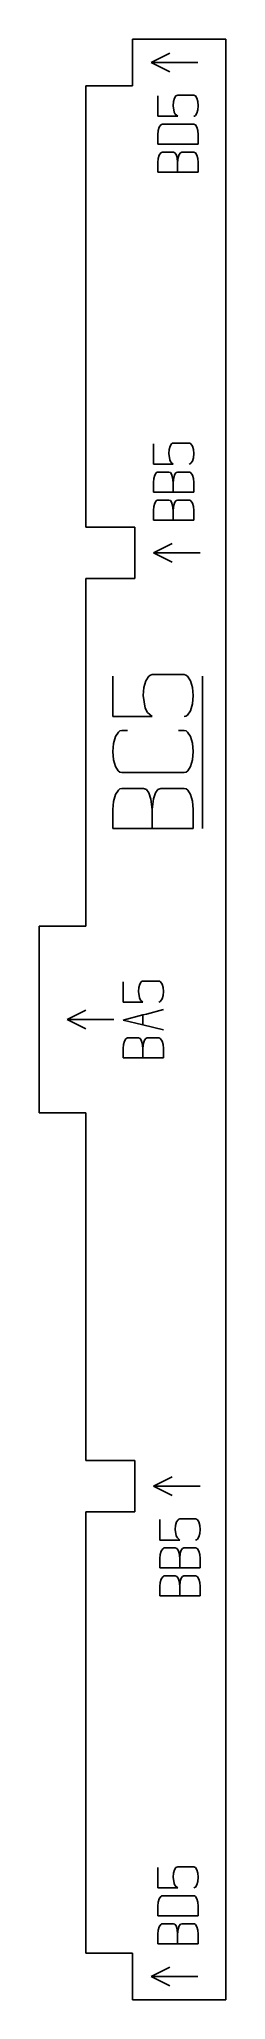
# Model space of a CAD drawing. Header units: millimetres. Extents: x -139 to -119, y -277 to -67.
import ezdxf

# ---------------------------------------------------------------- set-up
doc = ezdxf.new("R2010")
doc.units = ezdxf.units.MM
doc.layers.add('coding', color=2, linetype='Continuous')

msp = doc.modelspace()

# ---------------------------------------------------------------- linework, layer by layer
for p, q in [((-119.47, -67.36), (-129.47, -67.36)), ((-129.47, -67.36), (-129.47, -72.36)), ((-119.47, -67.36), (-119.47, -277.36)), ((-129.47, -72.36), (-134.47, -72.36)), ((-134.47, -72.36), (-134.47, -119.61)), ((-134.47, -119.61), (-129.22, -119.61)), ((-129.22, -119.61), (-129.22, -125.11)), ((-129.22, -125.11), (-134.47, -125.11)), ((-134.47, -125.11), (-134.47, -162.36)), ((-134.47, -162.36), (-139.47, -162.36)), ((-139.47, -182.36), (-139.47, -162.36)), ((-134.47, -182.36), (-139.47, -182.36)), ((-134.47, -219.61), (-134.47, -182.36)), ((-129.22, -219.61), (-134.47, -219.61)), ((-129.22, -225.11), (-129.22, -219.61)), ((-134.47, -225.11), (-129.22, -225.11)), ((-134.47, -272.36), (-134.47, -225.11)), ((-129.47, -272.36), (-134.47, -272.36)), ((-129.47, -277.36), (-129.47, -272.36)), ((-119.47, -277.36), (-129.47, -277.36))]:
    msp.add_line(p, q)
at = {"layer": 'coding'}
for p, q in [((-125.47, -68.86), (-127.47, -69.86)), ((-122.47, -69.86), (-127.47, -69.86)), ((-125.47, -70.86), (-127.47, -69.86)), ((-126.74, -75.61), (-126.74, -73.43)), ((-126.74, -73.43), (-126.74, -75.61)), ((-124.81, -73.44), (-124.96, -73.68)), ((-124.96, -73.68), (-124.81, -73.44)), ((-124.72, -73.38), (-124.81, -73.44)), ((-124.81, -73.44), (-124.72, -73.38)), ((-124.62, -73.36), (-124.72, -73.38)), ((-124.72, -73.38), (-124.62, -73.36)), ((-122.91, -73.36), (-124.62, -73.36)), ((-124.62, -73.36), (-122.91, -73.36)), ((-122.82, -73.38), (-122.91, -73.36)), ((-122.91, -73.36), (-122.82, -73.38)), ((-122.73, -73.44), (-122.82, -73.38)), ((-122.82, -73.38), (-122.73, -73.44)), ((-122.57, -73.68), (-122.73, -73.44)), ((-122.73, -73.44), (-122.57, -73.68)), ((-125.07, -74.04), (-125.1, -74.48)), ((-125.1, -74.48), (-125.07, -74.04)), ((-125.1, -74.48), (-125, -75.16)), ((-125, -75.16), (-125.1, -74.48)), ((-124.96, -73.68), (-125.07, -74.04)), ((-125.07, -74.04), (-124.96, -73.68)), ((-125, -75.16), (-124.88, -75.39)), ((-124.88, -75.39), (-125, -75.16)), ((-124.88, -75.39), (-124.62, -75.61)), ((-124.62, -75.61), (-124.88, -75.39)), ((-122.82, -75.59), (-122.91, -75.61)), ((-122.91, -75.61), (-122.82, -75.59)), ((-122.73, -75.53), (-122.82, -75.59)), ((-122.82, -75.59), (-122.73, -75.53)), ((-122.57, -75.28), (-122.73, -75.53)), ((-122.73, -75.53), (-122.57, -75.28)), ((-122.47, -74.04), (-122.57, -73.68)), ((-122.57, -73.68), (-122.47, -74.04)), ((-122.47, -74.92), (-122.57, -75.28)), ((-122.57, -75.28), (-122.47, -74.92)), ((-122.47, -74.04), (-122.43, -74.48)), ((-122.43, -74.48), (-122.47, -74.92)), ((-124.62, -75.61), (-126.74, -75.61)), ((-126.74, -75.61), (-124.62, -75.61)), ((-126.74, -77.59), (-126.7, -77.15)), ((-126.74, -78.6), (-126.74, -77.59)), ((-126.7, -77.15), (-126.6, -76.79)), ((-126.6, -76.79), (-126.44, -76.54)), ((-126.44, -76.54), (-126.35, -76.48)), ((-126.35, -76.48), (-126.26, -76.46)), ((-126.26, -76.46), (-122.91, -76.46)), ((-122.91, -76.46), (-122.82, -76.48)), ((-122.82, -76.48), (-122.73, -76.54)), ((-122.73, -76.54), (-122.57, -76.79)), ((-122.57, -76.79), (-122.47, -77.14)), ((-122.47, -77.14), (-122.43, -77.59)), ((-122.43, -77.59), (-122.43, -78.6)), ((-122.43, -78.6), (-126.74, -78.6)), ((-126.6, -79.79), (-126.7, -80.15)), ((-126.44, -79.54), (-126.6, -79.79)), ((-126.35, -79.48), (-126.44, -79.54)), ((-126.26, -79.46), (-126.35, -79.48)), ((-125.09, -79.46), (-126.26, -79.46)), ((-124.94, -79.52), (-125.09, -79.46)), ((-124.8, -79.69), (-124.94, -79.52)), ((-124.69, -80.03), (-124.8, -79.69)), ((-124.56, -80.03), (-124.45, -79.69)), ((-124.45, -79.69), (-124.32, -79.52)), ((-124.32, -79.52), (-124.17, -79.46)), ((-124.17, -79.46), (-122.91, -79.46)), ((-122.91, -79.46), (-122.81, -79.48)), ((-122.81, -79.48), (-122.72, -79.54)), ((-122.72, -79.54), (-122.57, -79.79)), ((-122.57, -79.79), (-122.47, -80.15)), ((-126.7, -80.15), (-126.74, -80.58)), ((-126.74, -80.58), (-126.74, -81.6)), ((-124.63, -81.6), (-126.74, -81.6)), ((-124.63, -80.58), (-124.69, -80.03)), ((-124.63, -80.58), (-124.56, -80.03)), ((-124.63, -81.6), (-124.63, -80.58)), ((-122.43, -81.6), (-124.63, -81.6)), ((-122.47, -80.15), (-122.43, -80.58)), ((-122.43, -80.58), (-122.43, -81.6)), ((-127.22, -112.86), (-127.22, -110.69)), ((-127.22, -110.69), (-127.22, -112.86)), ((-125.55, -111.3), (-125.58, -111.74)), ((-125.58, -111.74), (-125.55, -111.3)), ((-125.44, -110.94), (-125.55, -111.3)), ((-125.55, -111.3), (-125.44, -110.94)), ((-125.28, -110.7), (-125.44, -110.94)), ((-125.44, -110.94), (-125.28, -110.7)), ((-125.2, -110.64), (-125.28, -110.7)), ((-125.28, -110.7), (-125.2, -110.64)), ((-125.1, -110.62), (-125.2, -110.64)), ((-125.2, -110.64), (-125.1, -110.62)), ((-123.39, -110.62), (-125.1, -110.62)), ((-125.1, -110.62), (-123.39, -110.62)), ((-123.29, -110.64), (-123.39, -110.62)), ((-123.39, -110.62), (-123.29, -110.64)), ((-123.2, -110.7), (-123.29, -110.64)), ((-123.29, -110.64), (-123.2, -110.7)), ((-123.05, -110.94), (-123.2, -110.7)), ((-123.2, -110.7), (-123.05, -110.94)), ((-122.94, -111.3), (-123.05, -110.94)), ((-123.05, -110.94), (-122.94, -111.3)), ((-122.94, -111.3), (-122.91, -111.74)), ((-125.1, -112.86), (-127.22, -112.86)), ((-127.22, -112.86), (-125.1, -112.86)), ((-125.58, -111.74), (-125.48, -112.42)), ((-125.48, -112.42), (-125.58, -111.74)), ((-125.48, -112.42), (-125.35, -112.65)), ((-125.35, -112.65), (-125.48, -112.42)), ((-125.35, -112.65), (-125.1, -112.86)), ((-125.1, -112.86), (-125.35, -112.65)), ((-123.29, -112.84), (-123.39, -112.86)), ((-123.39, -112.86), (-123.29, -112.84)), ((-123.2, -112.78), (-123.29, -112.84)), ((-123.29, -112.84), (-123.2, -112.78)), ((-123.05, -112.54), (-123.2, -112.78)), ((-123.2, -112.78), (-123.05, -112.54)), ((-122.94, -112.18), (-123.05, -112.54)), ((-123.05, -112.54), (-122.94, -112.18)), ((-122.91, -111.74), (-122.94, -112.18)), ((-127.18, -114.41), (-127.22, -114.84)), ((-127.22, -114.84), (-127.22, -115.86)), ((-127.07, -114.05), (-127.18, -114.41)), ((-126.92, -113.8), (-127.07, -114.05)), ((-126.83, -113.74), (-126.92, -113.8)), ((-126.74, -113.72), (-126.83, -113.74)), ((-125.57, -113.72), (-126.74, -113.72)), ((-125.41, -113.78), (-125.57, -113.72)), ((-125.27, -113.95), (-125.41, -113.78)), ((-125.17, -114.29), (-125.27, -113.95)), ((-125.11, -114.84), (-125.17, -114.29)), ((-125.11, -114.84), (-125.04, -114.29)), ((-125.11, -115.86), (-125.11, -114.84)), ((-125.04, -114.29), (-124.93, -113.95)), ((-124.93, -113.95), (-124.8, -113.78)), ((-124.8, -113.78), (-124.64, -113.72)), ((-124.64, -113.72), (-123.39, -113.72)), ((-123.39, -113.72), (-123.29, -113.74)), ((-123.29, -113.74), (-123.2, -113.8)), ((-123.2, -113.8), (-123.05, -114.05)), ((-123.05, -114.05), (-122.94, -114.41)), ((-122.94, -114.41), (-122.91, -114.84)), ((-122.91, -114.84), (-122.91, -115.86)), ((-125.11, -115.86), (-127.22, -115.86)), ((-127.18, -117.41), (-127.22, -117.84)), ((-127.07, -117.05), (-127.18, -117.41)), ((-126.92, -116.8), (-127.07, -117.05)), ((-126.83, -116.74), (-126.92, -116.8)), ((-126.74, -116.72), (-126.83, -116.74)), ((-125.57, -116.72), (-126.74, -116.72)), ((-125.41, -116.77), (-125.57, -116.72)), ((-125.27, -116.95), (-125.41, -116.77)), ((-125.17, -117.29), (-125.27, -116.95)), ((-125.11, -117.84), (-125.17, -117.29)), ((-122.91, -115.86), (-125.11, -115.86)), ((-125.11, -117.84), (-125.04, -117.28)), ((-125.04, -117.28), (-124.93, -116.95)), ((-124.93, -116.95), (-124.8, -116.77)), ((-124.8, -116.77), (-124.64, -116.72)), ((-124.64, -116.72), (-123.39, -116.72)), ((-123.39, -116.72), (-123.29, -116.74)), ((-123.29, -116.74), (-123.2, -116.8)), ((-123.2, -116.8), (-123.05, -117.05)), ((-123.05, -117.05), (-122.94, -117.41)), ((-122.94, -117.41), (-122.91, -117.84)), ((-127.22, -117.84), (-127.22, -118.86)), ((-125.11, -118.86), (-127.22, -118.86)), ((-125.11, -118.86), (-125.11, -117.84)), ((-122.91, -118.86), (-125.11, -118.86)), ((-122.91, -117.84), (-122.91, -118.86)), ((-125.22, -121.36), (-127.22, -122.36)), ((-122.22, -122.36), (-127.22, -122.36)), ((-125.22, -123.36), (-127.22, -122.36)), ((-131.58, -135.57), (-131.58, -139.92)), ((-128.03, -136.07), (-128.24, -136.79)), ((-127.72, -135.58), (-128.03, -136.07)), ((-127.54, -135.46), (-127.72, -135.58)), ((-127.35, -135.42), (-127.54, -135.46)), ((-123.93, -135.42), (-127.35, -135.42)), ((-123.74, -135.46), (-123.93, -135.42)), ((-123.56, -135.58), (-123.74, -135.46)), ((-123.25, -136.07), (-123.56, -135.58)), ((-123.04, -136.79), (-123.25, -136.07)), ((-121.97, -151.89), (-121.97, -135.57)), ((-128.31, -137.67), (-128.24, -136.79)), ((-128.11, -139.02), (-128.31, -137.67)), ((-123.25, -139.28), (-123.04, -138.55)), ((-123.04, -136.79), (-122.97, -137.67)), ((-122.97, -137.67), (-123.04, -138.55)), ((-127.35, -139.92), (-131.58, -139.92)), ((-128.11, -139.02), (-127.86, -139.48)), ((-127.35, -139.92), (-127.86, -139.48)), ((-123.74, -139.88), (-123.93, -139.92)), ((-123.56, -139.76), (-123.74, -139.88)), ((-123.25, -139.28), (-123.56, -139.76)), ((-131.51, -142.78), (-131.58, -143.65)), ((-131.51, -142.78), (-131.29, -142.05)), ((-130.98, -141.57), (-131.29, -142.05)), ((-130.98, -141.57), (-130.81, -141.45)), ((-130.81, -141.45), (-130.62, -141.4)), ((-130.62, -141.4), (-130.01, -141.4)), ((-123.93, -141.4), (-124.54, -141.4)), ((-123.73, -141.45), (-123.93, -141.4)), ((-123.56, -141.57), (-123.73, -141.45)), ((-123.24, -142.05), (-123.56, -141.57)), ((-123.03, -142.77), (-123.24, -142.05)), ((-122.97, -143.65), (-123.03, -142.77)), ((-131.51, -144.53), (-131.58, -143.65)), ((-131.29, -145.26), (-131.51, -144.53)), ((-123.03, -144.54), (-123.24, -145.26)), ((-122.97, -143.65), (-123.03, -144.54)), ((-130.99, -145.74), (-131.29, -145.26)), ((-130.81, -145.86), (-130.99, -145.74)), ((-130.62, -145.9), (-130.81, -145.86)), ((-123.93, -145.9), (-130.62, -145.9)), ((-123.93, -145.9), (-123.73, -145.86)), ((-123.73, -145.86), (-123.55, -145.74)), ((-123.55, -145.74), (-123.24, -145.26)), ((-131.58, -149.86), (-131.51, -149)), ((-131.51, -149), (-131.29, -148.27)), ((-131.29, -148.27), (-130.98, -147.78)), ((-130.98, -147.78), (-130.81, -147.65)), ((-130.81, -147.65), (-130.62, -147.61)), ((-130.62, -147.61), (-128.29, -147.61)), ((-127.98, -147.73), (-128.29, -147.61)), ((-127.98, -147.73), (-127.7, -148.07)), ((-127.7, -148.07), (-127.49, -148.76)), ((-127.49, -148.76), (-127.36, -149.86)), ((-127.22, -148.74), (-127.36, -149.86)), ((-127.22, -148.74), (-127.01, -148.07)), ((-127.01, -148.07), (-126.74, -147.73)), ((-126.74, -147.73), (-126.44, -147.61)), ((-126.44, -147.61), (-123.93, -147.61)), ((-123.73, -147.65), (-123.93, -147.61)), ((-123.55, -147.78), (-123.73, -147.65)), ((-123.24, -148.27), (-123.55, -147.78)), ((-123.24, -148.27), (-123.03, -148.99)), ((-123.03, -148.99), (-122.97, -149.86)), ((-131.58, -151.89), (-131.58, -149.86)), ((-127.36, -149.86), (-127.36, -151.89)), ((-122.97, -151.89), (-122.97, -149.86)), ((-131.58, -151.89), (-127.36, -151.89)), ((-127.36, -151.89), (-122.97, -151.89)), ((-130.47, -170.49), (-130.47, -168.31)), ((-130.47, -168.31), (-130.47, -170.49)), ((-128.8, -168.92), (-128.83, -169.36)), ((-128.83, -169.36), (-128.8, -168.92)), ((-128.83, -169.36), (-128.73, -170.04)), ((-128.73, -170.04), (-128.83, -169.36)), ((-128.69, -168.56), (-128.8, -168.92)), ((-128.8, -168.92), (-128.69, -168.56)), ((-128.73, -170.04), (-128.6, -170.27)), ((-128.6, -170.27), (-128.73, -170.04)), ((-128.53, -168.32), (-128.69, -168.56)), ((-128.69, -168.56), (-128.53, -168.32)), ((-128.45, -168.26), (-128.53, -168.32)), ((-128.53, -168.32), (-128.45, -168.26)), ((-128.35, -168.24), (-128.45, -168.26)), ((-128.45, -168.26), (-128.35, -168.24)), ((-126.64, -168.24), (-128.35, -168.24)), ((-128.35, -168.24), (-126.64, -168.24)), ((-126.54, -168.26), (-126.64, -168.24)), ((-126.64, -168.24), (-126.54, -168.26)), ((-126.45, -168.32), (-126.54, -168.26)), ((-126.54, -168.26), (-126.45, -168.32)), ((-126.3, -168.56), (-126.45, -168.32)), ((-126.45, -168.32), (-126.3, -168.56)), ((-126.19, -168.92), (-126.3, -168.56)), ((-126.3, -168.56), (-126.19, -168.92)), ((-126.19, -169.8), (-126.3, -170.16)), ((-126.3, -170.16), (-126.19, -169.8)), ((-126.19, -168.92), (-126.16, -169.36)), ((-126.16, -169.36), (-126.19, -169.8)), ((-134.47, -171.36), (-136.47, -172.36)), ((-128.35, -170.49), (-130.47, -170.49)), ((-130.47, -170.49), (-128.35, -170.49)), ((-130.47, -172.42), (-128.36, -171.87)), ((-128.6, -170.27), (-128.35, -170.49)), ((-128.35, -170.49), (-128.6, -170.27)), ((-128.36, -171.87), (-127.98, -171.77)), ((-128.36, -172.94), (-128.36, -171.87)), ((-127.98, -171.77), (-126.16, -171.3)), ((-126.54, -170.47), (-126.64, -170.49)), ((-126.64, -170.49), (-126.54, -170.47)), ((-126.45, -170.41), (-126.54, -170.47)), ((-126.54, -170.47), (-126.45, -170.41)), ((-126.3, -170.16), (-126.45, -170.41)), ((-126.45, -170.41), (-126.3, -170.16)), ((-131.47, -172.36), (-136.47, -172.36)), ((-134.47, -173.36), (-136.47, -172.36)), ((-130.47, -172.42), (-128.36, -172.94)), ((-128.36, -172.94), (-126.16, -173.48)), ((-130.43, -175.03), (-130.47, -175.46)), ((-130.47, -175.46), (-130.43, -175.03)), ((-130.47, -175.46), (-130.47, -176.48)), ((-130.47, -176.48), (-130.47, -175.46)), ((-130.32, -174.67), (-130.43, -175.03)), ((-130.43, -175.03), (-130.32, -174.67)), ((-130.17, -174.42), (-130.32, -174.67)), ((-130.32, -174.67), (-130.17, -174.42)), ((-130.08, -174.36), (-130.17, -174.42)), ((-130.17, -174.42), (-130.08, -174.36)), ((-129.99, -174.34), (-130.08, -174.36)), ((-130.08, -174.36), (-129.99, -174.34)), ((-128.82, -174.34), (-129.99, -174.34)), ((-129.99, -174.34), (-128.82, -174.34)), ((-128.66, -174.4), (-128.82, -174.34)), ((-128.82, -174.34), (-128.66, -174.4)), ((-128.52, -174.57), (-128.66, -174.4)), ((-128.66, -174.4), (-128.52, -174.57)), ((-128.42, -174.91), (-128.52, -174.57)), ((-128.52, -174.57), (-128.42, -174.91)), ((-128.42, -174.91), (-128.36, -175.46)), ((-128.29, -174.9), (-128.36, -175.46)), ((-128.36, -175.46), (-128.36, -176.48)), ((-128.29, -174.9), (-128.18, -174.57)), ((-128.18, -174.57), (-128.29, -174.9)), ((-128.18, -174.57), (-128.05, -174.4)), ((-128.05, -174.4), (-128.18, -174.57)), ((-128.05, -174.4), (-127.89, -174.34)), ((-127.89, -174.34), (-128.05, -174.4)), ((-127.89, -174.34), (-126.64, -174.34)), ((-126.64, -174.34), (-127.89, -174.34)), ((-126.64, -174.34), (-126.54, -174.36)), ((-126.54, -174.36), (-126.64, -174.34)), ((-126.54, -174.36), (-126.45, -174.42)), ((-126.45, -174.42), (-126.54, -174.36)), ((-126.45, -174.42), (-126.3, -174.67)), ((-126.3, -174.67), (-126.45, -174.42)), ((-126.3, -174.67), (-126.19, -175.03)), ((-126.19, -175.03), (-126.3, -174.67)), ((-126.19, -175.03), (-126.16, -175.46)), ((-126.16, -175.46), (-126.19, -175.03)), ((-126.16, -175.46), (-126.16, -176.48)), ((-126.16, -176.48), (-126.16, -175.46)), ((-130.47, -176.48), (-126.16, -176.48)), ((-128.36, -176.48), (-130.47, -176.48)), ((-126.16, -176.48), (-128.36, -176.48)), ((-125.22, -221.36), (-127.22, -222.36)), ((-122.22, -222.36), (-127.22, -222.36)), ((-125.22, -223.36), (-127.22, -222.36)), ((-126.52, -228.11), (-126.52, -225.93)), ((-126.52, -225.93), (-126.52, -228.11)), ((-124.85, -226.54), (-124.89, -226.98)), ((-124.89, -226.98), (-124.85, -226.54)), ((-124.75, -226.18), (-124.85, -226.54)), ((-124.85, -226.54), (-124.75, -226.18)), ((-124.59, -225.94), (-124.75, -226.18)), ((-124.75, -226.18), (-124.59, -225.94)), ((-124.5, -225.88), (-124.59, -225.94)), ((-124.59, -225.94), (-124.5, -225.88)), ((-124.41, -225.86), (-124.5, -225.88)), ((-124.5, -225.88), (-124.41, -225.86)), ((-122.7, -225.86), (-124.41, -225.86)), ((-124.41, -225.86), (-122.7, -225.86)), ((-122.6, -225.88), (-122.7, -225.86)), ((-122.7, -225.86), (-122.6, -225.88)), ((-122.51, -225.94), (-122.6, -225.88)), ((-122.6, -225.88), (-122.51, -225.94)), ((-122.36, -226.18), (-122.51, -225.94)), ((-122.51, -225.94), (-122.36, -226.18)), ((-122.25, -226.54), (-122.36, -226.18)), ((-122.36, -226.18), (-122.25, -226.54)), ((-122.25, -226.54), (-122.22, -226.98)), ((-124.41, -228.11), (-126.52, -228.11)), ((-126.52, -228.11), (-124.41, -228.11)), ((-124.89, -226.98), (-124.79, -227.66)), ((-124.79, -227.66), (-124.89, -226.98)), ((-124.79, -227.66), (-124.66, -227.89)), ((-124.66, -227.89), (-124.79, -227.66)), ((-124.66, -227.89), (-124.41, -228.11)), ((-124.41, -228.11), (-124.66, -227.89)), ((-122.6, -228.09), (-122.7, -228.11)), ((-122.7, -228.11), (-122.6, -228.09)), ((-122.51, -228.03), (-122.6, -228.09)), ((-122.6, -228.09), (-122.51, -228.03)), ((-122.36, -227.78), (-122.51, -228.03)), ((-122.51, -228.03), (-122.36, -227.78)), ((-122.25, -227.42), (-122.36, -227.78)), ((-122.36, -227.78), (-122.25, -227.42)), ((-122.22, -226.98), (-122.25, -227.42)), ((-126.49, -229.66), (-126.52, -230.09)), ((-126.52, -230.09), (-126.52, -231.1)), ((-126.38, -229.29), (-126.49, -229.66)), ((-126.22, -229.04), (-126.38, -229.29)), ((-126.14, -228.98), (-126.22, -229.04)), ((-126.04, -228.96), (-126.14, -228.98)), ((-124.88, -228.96), (-126.04, -228.96)), ((-124.72, -229.02), (-124.88, -228.96)), ((-124.58, -229.19), (-124.72, -229.02)), ((-124.48, -229.53), (-124.58, -229.19)), ((-124.41, -230.09), (-124.48, -229.53)), ((-124.41, -230.09), (-124.35, -229.53)), ((-124.41, -231.1), (-124.41, -230.09)), ((-124.35, -229.53), (-124.24, -229.19)), ((-124.24, -229.19), (-124.11, -229.02)), ((-124.11, -229.02), (-123.95, -228.96)), ((-123.95, -228.96), (-122.7, -228.96)), ((-122.7, -228.96), (-122.6, -228.98)), ((-122.6, -228.98), (-122.51, -229.04)), ((-122.51, -229.04), (-122.35, -229.29)), ((-122.35, -229.29), (-122.25, -229.65)), ((-122.25, -229.65), (-122.22, -230.09)), ((-122.22, -230.09), (-122.22, -231.1)), ((-124.41, -231.1), (-126.52, -231.1)), ((-126.49, -232.65), (-126.52, -233.08)), ((-126.52, -233.08), (-126.52, -234.1)), ((-126.38, -232.29), (-126.49, -232.65)), ((-126.22, -232.04), (-126.38, -232.29)), ((-126.14, -231.98), (-126.22, -232.04)), ((-126.04, -231.96), (-126.14, -231.98)), ((-124.88, -231.96), (-126.04, -231.96)), ((-124.72, -232.02), (-124.88, -231.96)), ((-124.58, -232.19), (-124.72, -232.02)), ((-124.48, -232.53), (-124.58, -232.19)), ((-124.41, -233.08), (-124.48, -232.53)), ((-122.22, -231.1), (-124.41, -231.1)), ((-124.41, -233.08), (-124.35, -232.53)), ((-124.41, -234.1), (-124.41, -233.08)), ((-124.35, -232.53), (-124.24, -232.19)), ((-124.24, -232.19), (-124.11, -232.02)), ((-124.11, -232.02), (-123.95, -231.96)), ((-123.95, -231.96), (-122.7, -231.96)), ((-122.7, -231.96), (-122.6, -231.98)), ((-122.6, -231.98), (-122.51, -232.04)), ((-122.51, -232.04), (-122.35, -232.29)), ((-122.35, -232.29), (-122.25, -232.65)), ((-122.25, -232.65), (-122.22, -233.08)), ((-122.22, -233.08), (-122.22, -234.1)), ((-124.41, -234.1), (-126.52, -234.1)), ((-122.22, -234.1), (-124.41, -234.1)), ((-126.74, -265.36), (-126.74, -263.19)), ((-126.74, -263.19), (-126.74, -265.36)), ((-125.07, -263.8), (-125.1, -264.24)), ((-125.1, -264.24), (-125.07, -263.8)), ((-125.1, -264.24), (-125, -264.92)), ((-125, -264.92), (-125.1, -264.24)), ((-124.96, -263.44), (-125.07, -263.8)), ((-125.07, -263.8), (-124.96, -263.44)), ((-124.81, -263.2), (-124.96, -263.44)), ((-124.96, -263.44), (-124.81, -263.2)), ((-124.72, -263.14), (-124.81, -263.2)), ((-124.81, -263.2), (-124.72, -263.14)), ((-124.62, -263.12), (-124.72, -263.14)), ((-124.72, -263.14), (-124.62, -263.12)), ((-122.91, -263.12), (-124.62, -263.12)), ((-124.62, -263.12), (-122.91, -263.12)), ((-122.82, -263.14), (-122.91, -263.12)), ((-122.91, -263.12), (-122.82, -263.14)), ((-122.73, -263.2), (-122.82, -263.14)), ((-122.82, -263.14), (-122.73, -263.2)), ((-122.57, -263.44), (-122.73, -263.2)), ((-122.73, -263.2), (-122.57, -263.44)), ((-122.47, -263.8), (-122.57, -263.44)), ((-122.57, -263.44), (-122.47, -263.8)), ((-122.47, -263.8), (-122.43, -264.24)), ((-122.43, -264.24), (-122.47, -264.68)), ((-124.62, -265.36), (-126.74, -265.36)), ((-126.74, -265.36), (-124.62, -265.36)), ((-126.7, -266.91), (-126.6, -266.54)), ((-126.6, -266.54), (-126.44, -266.3)), ((-126.44, -266.3), (-126.35, -266.24)), ((-126.35, -266.24), (-126.26, -266.22)), ((-126.26, -266.22), (-122.91, -266.22)), ((-125, -264.92), (-124.88, -265.15)), ((-124.88, -265.15), (-125, -264.92)), ((-124.88, -265.15), (-124.62, -265.36)), ((-124.62, -265.36), (-124.88, -265.15)), ((-122.82, -265.34), (-122.91, -265.36)), ((-122.91, -265.36), (-122.82, -265.34)), ((-122.91, -266.22), (-122.82, -266.24)), ((-122.73, -265.28), (-122.82, -265.34)), ((-122.82, -265.34), (-122.73, -265.28)), ((-122.82, -266.24), (-122.73, -266.3)), ((-122.57, -265.04), (-122.73, -265.28)), ((-122.73, -265.28), (-122.57, -265.04)), ((-122.73, -266.3), (-122.57, -266.54)), ((-122.47, -264.68), (-122.57, -265.04)), ((-122.57, -265.04), (-122.47, -264.68)), ((-122.57, -266.54), (-122.47, -266.9)), ((-126.74, -267.34), (-126.7, -266.91)), ((-126.74, -268.36), (-126.74, -267.34)), ((-122.43, -268.36), (-126.74, -268.36)), ((-122.47, -266.9), (-122.43, -267.34)), ((-122.43, -267.34), (-122.43, -268.36)), ((-126.7, -269.91), (-126.74, -270.34)), ((-126.74, -270.34), (-126.74, -271.36)), ((-126.6, -269.55), (-126.7, -269.91)), ((-126.44, -269.3), (-126.6, -269.55)), ((-126.35, -269.24), (-126.44, -269.3)), ((-126.26, -269.22), (-126.35, -269.24)), ((-125.09, -269.22), (-126.26, -269.22)), ((-124.94, -269.27), (-125.09, -269.22)), ((-124.8, -269.45), (-124.94, -269.27)), ((-124.69, -269.79), (-124.8, -269.45)), ((-124.63, -270.34), (-124.69, -269.79)), ((-124.63, -270.34), (-124.56, -269.78)), ((-124.63, -271.36), (-124.63, -270.34)), ((-124.56, -269.78), (-124.45, -269.45)), ((-124.45, -269.45), (-124.32, -269.27)), ((-124.32, -269.27), (-124.17, -269.22)), ((-124.17, -269.22), (-122.91, -269.22)), ((-122.91, -269.22), (-122.81, -269.24)), ((-122.81, -269.24), (-122.72, -269.3)), ((-122.72, -269.3), (-122.57, -269.55)), ((-122.57, -269.55), (-122.47, -269.91)), ((-122.47, -269.91), (-122.43, -270.34)), ((-122.43, -270.34), (-122.43, -271.36)), ((-124.63, -271.36), (-126.74, -271.36)), ((-122.43, -271.36), (-124.63, -271.36)), ((-125.47, -273.86), (-127.47, -274.86)), ((-122.47, -274.86), (-127.47, -274.86)), ((-125.47, -275.86), (-127.47, -274.86))]:
    msp.add_line(p, q, dxfattribs=at)

doc.saveas('drawing.dxf')
